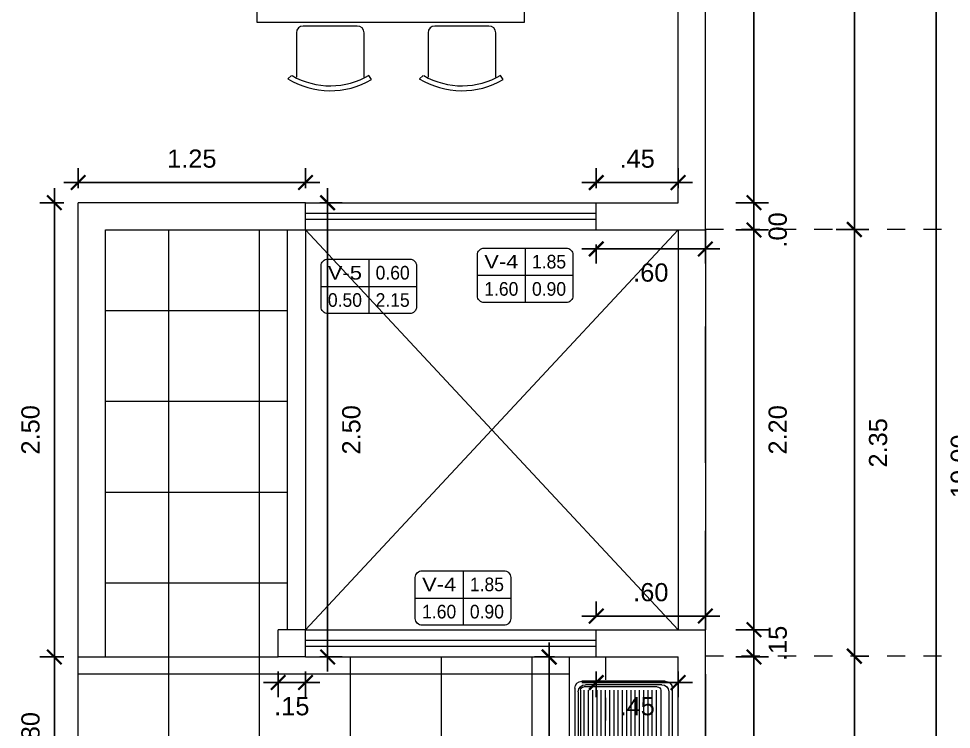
# Model space of a CAD drawing. Header units: millimetres. Extents: x -59 to 123, y 54 to 155.
# Drawn here: x -22.35 to -17.21, y 139.58 to 143.5 of the extents above; entities that cross this region are included whole.
import ezdxf
from ezdxf.enums import TextEntityAlignment as Align

# ---------------------------------------------------------------- set-up
doc = ezdxf.new("R2010")
doc.units = ezdxf.units.MM
for name, pattern in [('ACAD_ISO02W100', [15, 12, -3]), ('CONTINUA', [0]), ('DASHED', [0.75, 0.5, -0.25]), ('HIDDEN2', [0.1875, 0.125, -0.0625])]:
    doc.linetypes.add(name, pattern=pattern)
doc.layers.get('0').update_dxf_attribs({"lineweight": 9})
doc.layers.get('Defpoints').update_dxf_attribs({"lineweight": 0})
doc.layers.add('A-COT', color=8, linetype='Continuous')
doc.layers.add('A-PROY', color=8, linetype='HIDDEN2')
for name, color, linetype, lineweight in [('EJES', 6, 'ACAD_ISO02W100', 5), ('HP-Mobiliario', 251, 'Continuous', 0), ('mobiliario', 7, 'Continuous', 0), ('murobajo', 7, 'Continuous', 30), ('MUROS', 7, 'Continuous', 80), ('pisos', 251, 'Continuous', 0), ('TEXTOS', 3, 'Continuous', 0), ('VENTANA BAJA', 150, 'Continuous', 20), ('VIDRIO', 7, 'Continuous', 5)]:
    doc.layers.add(name, color=color, linetype=linetype, lineweight=lineweight)
doc.styles.add('ARIAL', font='arial.ttf')
doc.styles.add('S', font='romand.shx')
doc.styles.add('style1', font='arial.ttf', dxfattribs={"height": 0.1})
doc.dimstyles.new('luis1', dxfattribs={"dimtxt": 0.1, "dimasz": 0.08, "dimexe": 0.08, "dimexo": 0.08, "dimgap": 0.08, "dimtad": 2, "dimzin": 4, "dimdsep": 46, "dimtxsty": 'style1', "dimblk": 'ARCHTICK', "dimcen": 2, "dimdle": 0.08, "dimclrd": 256, "dimclre": 256, "dimclrt": 256, "dimadec": 0, "dimazin": 1, "dimtfac": 1, "dimtix": 1, "dimtmove": 0, "dimatfit": 3, "dimfxl": 1, "dimtolj": 1, "dimarcsym": 0})
pattern_1 = [(90, (-120.5205, 144.88946), (-0.5, 3e-17), []), (180, (-120.5205, 144.88946), (-6e-17, -0.5), [])]

# ---------------------------------------------------------------- blocks, each defined once
blk = doc.blocks.new('lavo')
for p, q in [((734.6911, 78.2564), (735.1498, 78.2564)), ((734.6911, 78.2564), (735.1498, 78.2564)), ((734.6522, 78.2175), (734.6522, 77.4953)), ((734.6522, 78.2175), (734.6522, 77.4953)), ((734.6717, 78.198), (734.6717, 77.5148)), ((734.6717, 78.198), (734.6717, 77.5148)), ((734.7106, 78.2369), (735.1303, 78.2369)), ((734.7106, 78.2369), (735.1303, 78.2369)), ((734.7159, 78.2058), (734.7159, 77.7101)), ((734.7159, 78.2058), (734.7159, 77.7101)), ((734.7354, 78.2253), (735.1381, 78.2253)), ((734.7354, 78.2253), (735.1381, 78.2253)), ((734.741, 78.2058), (734.741, 77.9052)), ((734.741, 78.2058), (734.741, 77.9052)), ((734.7643, 78.2058), (734.7643, 77.9052)), ((734.7643, 78.2058), (734.7643, 77.9052)), ((734.7877, 78.2058), (734.7877, 77.9052)), ((734.7877, 78.2058), (734.7877, 77.9052)), ((734.8111, 78.2058), (734.8111, 77.9052)), ((734.8111, 78.2058), (734.8111, 77.9052)), ((734.8344, 78.2058), (734.8344, 77.9052)), ((734.8344, 78.2058), (734.8344, 77.9052)), ((734.8578, 78.2058), (734.8578, 77.9052)), ((734.8578, 78.2058), (734.8578, 77.9052)), ((734.8811, 78.2058), (734.8811, 77.9052)), ((734.8811, 78.2058), (734.8811, 77.9052)), ((734.9045, 78.2058), (734.9045, 77.9052)), ((734.9045, 78.2058), (734.9045, 77.9052)), ((734.9279, 78.2058), (734.9279, 77.9052)), ((734.9279, 78.2058), (734.9279, 77.9052)), ((734.9512, 78.2058), (734.9512, 77.9052)), ((734.9512, 78.2058), (734.9512, 77.9052)), ((734.9746, 78.2058), (734.9746, 77.9052)), ((734.9746, 78.2058), (734.9746, 77.9052)), ((734.998, 78.2058), (734.998, 77.9052)), ((734.998, 78.2058), (734.998, 77.9052)), ((735.0213, 78.2058), (735.0213, 77.9052)), ((735.0213, 78.2058), (735.0213, 77.9052)), ((735.0447, 78.2058), (735.0447, 77.9052)), ((735.0447, 78.2058), (735.0447, 77.9052)), ((735.068, 78.2058), (735.068, 77.9052)), ((735.068, 78.2058), (735.068, 77.9052)), ((735.0914, 78.2058), (735.0914, 77.9052)), ((735.0914, 78.2058), (735.0914, 77.9052)), ((735.1148, 78.2058), (735.1148, 77.9052)), ((735.1148, 78.2058), (735.1148, 77.9052)), ((735.1381, 78.2058), (735.1381, 77.9052)), ((735.1381, 78.2058), (735.1381, 77.9052)), ((735.1576, 78.2058), (735.1576, 77.507)), ((735.1576, 78.2058), (735.1576, 77.507)), ((735.1693, 78.198), (735.1693, 77.5148)), ((735.1693, 78.198), (735.1693, 77.5148)), ((735.1887, 78.2175), (735.1887, 77.4953)), ((735.1887, 78.2175), (735.1887, 77.4953)), ((735.0603, 77.8857), (734.8132, 77.8857)), ((735.0603, 77.8857), (734.8132, 77.8857)), ((734.7354, 77.8079), (734.7354, 77.7101)), ((734.7354, 77.8079), (734.7354, 77.7101)), ((735.1381, 77.8079), (735.1381, 77.582)), ((735.1381, 77.8079), (735.1381, 77.582)), ((734.6973, 77.7023), (734.6973, 77.6875)), ((734.6973, 77.7023), (734.6973, 77.6875)), ((734.821, 77.7101), (734.7051, 77.7101)), ((734.821, 77.7101), (734.7051, 77.7101)), ((734.8288, 77.6875), (734.8288, 77.7023)), ((734.8288, 77.6875), (734.8288, 77.7023)), ((734.7051, 77.6797), (734.821, 77.6797)), ((734.7051, 77.6797), (734.821, 77.6797)), ((734.7159, 77.6797), (734.7159, 77.507)), ((734.7159, 77.6797), (734.7159, 77.507)), ((734.7354, 77.6797), (734.7354, 77.582)), ((734.7354, 77.6797), (734.7354, 77.582)), ((734.7354, 77.4876), (735.1381, 77.4876)), ((734.7354, 77.4876), (735.1381, 77.4876)), ((735.0603, 77.5041), (734.8132, 77.5041)), ((735.0603, 77.5041), (734.8132, 77.5041)), ((734.6911, 77.4564), (735.1498, 77.4564)), ((734.6911, 77.4564), (735.1498, 77.4564)), ((734.7106, 77.4759), (735.1303, 77.4759)), ((734.7106, 77.4759), (735.1303, 77.4759))]:
    blk.add_line(p, q)
for centre, radius in [((734.6935, 77.7488), 0.0202), ((734.6935, 77.7488), 0.0202), ((734.8783, 77.6949), 0.0361), ((734.8783, 77.6949), 0.0361), ((734.8783, 77.6949), 0.0205), ((734.8783, 77.6949), 0.0205), ((734.6935, 77.6397), 0.0202), ((734.6935, 77.6397), 0.0202)]:
    blk.add_circle(centre, radius)
for centre, radius, start, end in [((734.6911, 78.2175), 0.0389, 90, 180), ((734.6911, 78.2175), 0.0389, 90, 180), ((735.1498, 78.2175), 0.0389, 0, 90), ((735.1498, 78.2175), 0.0389, 0, 90), ((734.7106, 78.198), 0.0389, 90, 180), ((734.7106, 78.198), 0.0389, 90, 180), ((734.7354, 78.2058), 0.0195, 90, 180), ((734.7354, 78.2058), 0.0195, 90, 180), ((735.1303, 78.198), 0.0389, 0, 90), ((735.1303, 78.198), 0.0389, 0, 90), ((735.1381, 78.2058), 0.0195, 0, 90), ((735.1381, 78.2058), 0.0195, 0, 90), ((734.8132, 77.8079), 0.0779, 90, 180), ((734.8132, 77.8079), 0.0779, 90, 180), ((735.0603, 77.8079), 0.0779, 0, 90), ((735.0603, 77.8079), 0.0779, 0, 90), ((734.7051, 77.7023), 0.00779, 90, 180), ((734.7051, 77.7023), 0.00779, 90, 180), ((734.7051, 77.6875), 0.00779, 180, 270), ((734.7051, 77.6875), 0.00779, 180, 270), ((734.821, 77.7023), 0.00779, 0, 90), ((734.821, 77.7023), 0.00779, 0, 90), ((734.821, 77.6875), 0.00779, 270, 360), ((734.821, 77.6875), 0.00779, 270, 360), ((734.8132, 77.582), 0.0779, 180, 270), ((734.8132, 77.582), 0.0779, 180, 270), ((735.0603, 77.582), 0.0779, 270, 0), ((735.0603, 77.582), 0.0779, 270, 0), ((734.6911, 77.4953), 0.0389, 180, 270), ((734.6911, 77.4953), 0.0389, 180, 270), ((734.7106, 77.5148), 0.0389, 180, 270), ((734.7106, 77.5148), 0.0389, 180, 270), ((734.7354, 77.507), 0.0195, 180, 270), ((734.7354, 77.507), 0.0195, 180, 270), ((735.1303, 77.5148), 0.0389, 270, 0), ((735.1303, 77.5148), 0.0389, 270, 0), ((735.1381, 77.507), 0.0195, 270, 0), ((735.1381, 77.507), 0.0195, 270, 0), ((735.1498, 77.4953), 0.0389, 270, 0), ((735.1498, 77.4953), 0.0389, 270, 0)]:
    blk.add_arc(centre, radius, start, end)
blk = doc.blocks.new('A$C5137030B')
at = {"layer": 'mobiliario'}
for p, q in [((0.5104, 2.1622), (0.5248, 2.1406)), ((0.9496, 2.1406), (0.9713, 2.1578)), ((0.5513, 2.1492), (0.5513, 1.9048)), ((0.923, 1.9048), (0.923, 2.1492)), ((0.5885, 1.8676), (0.8859, 1.8676)), ((0.3826, 0.3752), (0.3826, 1.8455)), ((0.3826, 1.8455), (1.1011, 1.8455)), ((1.1011, 1.8455), (1.1011, 0.3752)), ((1.4148, 1.7289), (1.3932, 1.7145)), ((0.0832, 1.6661), (0.066, 1.6878)), ((1.1202, 1.6508), (1.1202, 1.3534)), ((1.4018, 1.688), (1.1573, 1.688)), ((0.3191, 1.6395), (0.0746, 1.6395)), ((0.3562, 1.3049), (0.3562, 1.6023)), ((1.1573, 1.3163), (1.4018, 1.3163)), ((1.3932, 1.2897), (1.4104, 1.268)), ((0.0616, 1.2268), (0.0832, 1.2412)), ((0.0746, 1.2678), (0.3191, 1.2678)), ((1.4148, 1.0047), (1.3932, 0.9903)), ((0.0832, 0.9419), (0.066, 0.9636)), ((1.1202, 0.9266), (1.1202, 0.6292)), ((1.4018, 0.9638), (1.1573, 0.9638)), ((0.3191, 0.9153), (0.0746, 0.9153)), ((0.3562, 0.5807), (0.3562, 0.8781)), ((1.1573, 0.5921), (1.4018, 0.5921)), ((1.3932, 0.5655), (1.4104, 0.5438)), ((0.0616, 0.5026), (0.0832, 0.5171)), ((0.0746, 0.5436), (0.3191, 0.5436)), ((1.1011, 0.3752), (0.3826, 0.3752)), ((0.5611, 0.3191), (0.5611, 0.0746)), ((0.8956, 0.3562), (0.5983, 0.3562)), ((0.9328, 0.0746), (0.9328, 0.3191)), ((0.5345, 0.0832), (0.5128, 0.066)), ((0.9738, 0.0616), (0.9593, 0.0832))]:
    blk.add_line(p, q, dxfattribs=at)
for centre, radius, start, end in [((0.7372, 1.7756), 0.4482, 58.5054, 120.4019), ((0.7372, 1.7756), 0.421, 60.0817, 120.6821), ((0.5885, 1.9048), 0.0372, 180, 270), ((0.8859, 1.9048), 0.0372, 270, 0), ((1.0282, 1.5021), 0.421, 330.0817, 30.6821), ((1.0282, 1.5021), 0.4482, 328.5054, 30.4019), ((0.4482, 1.4536), 0.4482, 148.5054, 210.4019), ((0.4482, 1.4536), 0.421, 150.0817, 210.6821), ((1.1573, 1.6508), 0.0372, 90, 180), ((0.3191, 1.6023), 0.0372, 0, 90), ((1.1573, 1.3534), 0.0372, 180, 270), ((0.3191, 1.3049), 0.0372, 270, 0), ((1.0282, 0.7779), 0.421, 330.0817, 30.6821), ((1.0282, 0.7779), 0.4482, 328.5054, 30.4019), ((0.4482, 0.7294), 0.4482, 148.5054, 210.4019), ((0.4482, 0.7294), 0.421, 150.0817, 210.6821), ((1.1573, 0.9266), 0.0372, 90, 180), ((0.3191, 0.8781), 0.0372, 0, 90), ((1.1573, 0.6292), 0.0372, 180, 270), ((0.3191, 0.5807), 0.0372, 270, 0), ((0.5983, 0.3191), 0.0372, 90, 180), ((0.8956, 0.3191), 0.0372, 0, 90), ((0.747, 0.4482), 0.4482, 238.5054, 300.4019), ((0.747, 0.4482), 0.421, 240.0817, 300.6821)]:
    blk.add_arc(centre, radius, start, end, dxfattribs=at)
blk = doc.blocks.new('CUADROVANOS3')
blk.add_lwpolyline([(-0.2625, -0.1125), (-0.2625, 0.1125, -0.414214), (-0.225, 0.15), (0.225, 0.15, -0.414214), (0.2625, 0.1125), (0.2625, -0.1125, -0.414214), (0.225, -0.15), (-0.225, -0.15, -0.414214)], format="xyb", close=True)
for points in [[(0, 0.15), (0, -0.15)], [(-0.2625, 0), (0.2625, 0)]]:
    blk.add_lwpolyline(points)
at = {"layer": 'TEXTOS', "style": 'S', "flags": 8}
for tag, width, p, p2 in [('CODIGO', 1.029412, (-0.225, 0.0375), (-0.0375, 0.0375)), ('ALFEIZAR', 0.739437, (0.0375, 0.0375), (0.225, 0.0375)), ('ANCHO', 0.772059, (-0.225, -0.1125), (-0.0375, -0.1125)), ('ALTO', 0.772059, (0.0375, -0.1125), (0.225, -0.1125))]:
    blk.add_attdef(tag, text='', height=0.075, dxfattribs=dict(at, width=width)).set_placement(p, p2, align=Align.FIT)
blk = doc.blocks.new('_ArchTick')
at = {"color": 0, "linetype": 'ByBlock', "const_width": 0.15}
blk.add_lwpolyline([(-0.5, -0.5), (0.5, 0.5)], dxfattribs=at)
blk = doc.blocks.new('*D413')
at = {"layer": 'A-COT', "linetype": 'Continuous', "lineweight": -2, "transparency": 16777216}
for p, q in [((-18.3006, 145.2873), (-18.3006, 142.4023)), ((-18.4006, 145.2073), (-18.2206, 145.2073)), ((-18.4006, 142.4823), (-18.2206, 142.4823))]:
    blk.add_line(p, q, dxfattribs=at)
at = {"layer": 'Defpoints', "color": 0, "linetype": 'CONTINUA', "transparency": 16777216}
for p in [(-18.7183, 145.2073), (-18.7183, 142.4823), (-18.3006, 142.4823)]:
    blk.add_point(p, dxfattribs=at)
at = {"layer": 'A-COT', "linetype": 'CONTINUA', "lineweight": -2, "transparency": 16777216, "xscale": 0.08, "yscale": 0.08, "zscale": 0.08}
for p, rotation in [((-18.3006, 145.2073), 90), ((-18.3006, 142.4823), 270)]:
    blk.add_blockref('_ArchTick', p, dxfattribs=dict(at, rotation=rotation))
at = {"layer": 'A-COT', "linetype": 'CONTINUA', "lineweight": 5, "transparency": 16777216, "insert": (-18.1704, 143.8448), "char_height": 0.1, "attachment_point": 5, "rotation": 90, "style": 'style1'}
blk.add_mtext('\\A1;2.72', dxfattribs=at)
blk = doc.blocks.new('*D414')
at = {"layer": 'A-COT', "linetype": 'Continuous', "lineweight": -2, "transparency": 16777216}
for p, q in [((-18.3006, 142.3323), (-18.3006, 142.4123)), ((-18.4006, 142.3323), (-18.2206, 142.3323)), ((-18.4006, 142.3323), (-18.2206, 142.3323)), ((-18.3006, 142.3323), (-18.3006, 142.2523))]:
    blk.add_line(p, q, dxfattribs=at)
at = {"layer": 'Defpoints', "color": 0, "linetype": 'CONTINUA', "transparency": 16777216}
for p in [(-18.5683, 142.3323), (-18.5683, 142.3323), (-18.3006, 142.3323)]:
    blk.add_point(p, dxfattribs=at)
at = {"layer": 'A-COT', "linetype": 'CONTINUA', "lineweight": -2, "transparency": 16777216, "xscale": 0.08, "yscale": 0.08, "zscale": 0.08}
for rotation in [270, 90]:
    blk.add_blockref('_ArchTick', (-18.3006, 142.3323), dxfattribs=dict(at, rotation=rotation))
at = {"layer": 'A-COT', "linetype": 'CONTINUA', "lineweight": 5, "transparency": 16777216, "insert": (-18.1696, 142.3323), "char_height": 0.1, "attachment_point": 5, "rotation": 90, "style": 'style1'}
blk.add_mtext('\\A1;.00', dxfattribs=at)
blk = doc.blocks.new('*D415')
at = {"layer": 'A-COT', "linetype": 'Continuous', "lineweight": -2, "transparency": 16777216}
for p, q in [((-18.3006, 142.4123), (-18.3006, 140.0523)), ((-18.4006, 142.3323), (-18.2206, 142.3323)), ((-18.4006, 140.1323), (-18.2206, 140.1323))]:
    blk.add_line(p, q, dxfattribs=at)
at = {"layer": 'Defpoints', "color": 0, "linetype": 'CONTINUA', "transparency": 16777216}
for p in [(-18.5683, 142.3323), (-18.5683, 140.1323), (-18.3006, 140.1323)]:
    blk.add_point(p, dxfattribs=at)
at = {"layer": 'A-COT', "linetype": 'CONTINUA', "lineweight": -2, "transparency": 16777216, "xscale": 0.08, "yscale": 0.08, "zscale": 0.08}
for p, rotation in [((-18.3006, 142.3323), 90), ((-18.3006, 140.1323), 270)]:
    blk.add_blockref('_ArchTick', p, dxfattribs=dict(at, rotation=rotation))
at = {"layer": 'A-COT', "linetype": 'CONTINUA', "lineweight": 5, "transparency": 16777216, "insert": (-18.1696, 141.2323), "char_height": 0.1, "attachment_point": 5, "rotation": 90, "style": 'style1'}
blk.add_mtext('\\A1;2.20', dxfattribs=at)
blk = doc.blocks.new('*D416')
at = {"layer": 'A-COT', "linetype": 'Continuous', "lineweight": -2, "transparency": 16777216}
for p, q in [((-18.3006, 140.1323), (-18.3006, 140.2123)), ((-18.4006, 140.1323), (-18.2206, 140.1323)), ((-18.3006, 140.1323), (-18.3006, 139.9823)), ((-18.4006, 139.9823), (-18.2206, 139.9823)), ((-18.3006, 139.9823), (-18.3006, 139.9023))]:
    blk.add_line(p, q, dxfattribs=at)
at = {"layer": 'Defpoints', "color": 0, "linetype": 'CONTINUA', "transparency": 16777216}
for p in [(-18.5683, 140.1323), (-18.7183, 139.9823), (-18.3006, 139.9823)]:
    blk.add_point(p, dxfattribs=at)
at = {"layer": 'A-COT', "linetype": 'CONTINUA', "lineweight": -2, "transparency": 16777216, "xscale": 0.08, "yscale": 0.08, "zscale": 0.08}
for p, rotation in [((-18.3006, 140.1323), 270), ((-18.3006, 139.9823), 90)]:
    blk.add_blockref('_ArchTick', p, dxfattribs=dict(at, rotation=rotation))
at = {"layer": 'A-COT', "linetype": 'CONTINUA', "lineweight": 5, "transparency": 16777216, "insert": (-18.1696, 140.0573), "char_height": 0.1, "attachment_point": 5, "rotation": 90, "style": 'style1'}
blk.add_mtext('\\A1;.15', dxfattribs=at)
blk = doc.blocks.new('*D417')
at = {"layer": 'A-COT', "linetype": 'Continuous', "lineweight": -2, "transparency": 16777216}
for p, q in [((-18.3006, 140.0623), (-18.3006, 137.0023)), ((-18.4006, 139.9823), (-18.2206, 139.9823)), ((-18.4006, 137.0823), (-18.2206, 137.0823))]:
    blk.add_line(p, q, dxfattribs=at)
at = {"layer": 'Defpoints', "color": 0, "linetype": 'CONTINUA', "transparency": 16777216}
for p in [(-18.7183, 139.9823), (-18.7183, 137.0823), (-18.3006, 137.0823)]:
    blk.add_point(p, dxfattribs=at)
at = {"layer": 'A-COT', "linetype": 'CONTINUA', "lineweight": -2, "transparency": 16777216, "xscale": 0.08, "yscale": 0.08, "zscale": 0.08}
for p, rotation in [((-18.3006, 139.9823), 90), ((-18.3006, 137.0823), 270)]:
    blk.add_blockref('_ArchTick', p, dxfattribs=dict(at, rotation=rotation))
at = {"layer": 'A-COT', "linetype": 'CONTINUA', "lineweight": 5, "transparency": 16777216, "insert": (-18.1696, 138.5323), "char_height": 0.1, "attachment_point": 5, "rotation": 90, "style": 'style1'}
blk.add_mtext('\\A1;2.90', dxfattribs=at)
blk = doc.blocks.new('*D454')
at = {"layer": 'A-COT', "linetype": 'Continuous', "lineweight": -2, "transparency": 16777216}
for p, q in [((-22.1493, 139.1023), (-22.1493, 140.0623)), ((-22.0983, 139.9823), (-22.2293, 139.9823)), ((-22.0983, 139.1823), (-22.2293, 139.1823))]:
    blk.add_line(p, q, dxfattribs=at)
at = {"layer": 'Defpoints', "color": 0, "linetype": 'CONTINUA', "transparency": 16777216}
for p in [(-22.1493, 139.9823), (-22.0183, 139.9823), (-22.0183, 139.1823)]:
    blk.add_point(p, dxfattribs=at)
at = {"layer": 'A-COT', "linetype": 'CONTINUA', "lineweight": -2, "transparency": 16777216, "xscale": 0.08, "yscale": 0.08, "zscale": 0.08}
for p, rotation in [((-22.1493, 139.9823), 90), ((-22.1493, 139.1823), 270)]:
    blk.add_blockref('_ArchTick', p, dxfattribs=dict(at, rotation=rotation))
at = {"layer": 'A-COT', "linetype": 'CONTINUA', "lineweight": 5, "transparency": 16777216, "insert": (-22.2804, 139.5823), "char_height": 0.1, "attachment_point": 5, "rotation": 90, "style": 'style1'}
blk.add_mtext('\\A1;.80', dxfattribs=at)
blk = doc.blocks.new('*D455')
at = {"layer": 'A-COT', "linetype": 'Continuous', "lineweight": -2, "transparency": 16777216}
for p, q in [((-22.1493, 139.9023), (-22.1493, 142.5623)), ((-22.0983, 142.4823), (-22.2293, 142.4823)), ((-22.0983, 139.9823), (-22.2293, 139.9823))]:
    blk.add_line(p, q, dxfattribs=at)
at = {"layer": 'Defpoints', "color": 0, "linetype": 'CONTINUA', "transparency": 16777216}
for p in [(-22.1493, 142.4823), (-22.0183, 142.4823), (-22.0183, 139.9823)]:
    blk.add_point(p, dxfattribs=at)
at = {"layer": 'A-COT', "linetype": 'CONTINUA', "lineweight": -2, "transparency": 16777216, "xscale": 0.08, "yscale": 0.08, "zscale": 0.08}
for p, rotation in [((-22.1493, 142.4823), 90), ((-22.1493, 139.9823), 270)]:
    blk.add_blockref('_ArchTick', p, dxfattribs=dict(at, rotation=rotation))
at = {"layer": 'A-COT', "linetype": 'CONTINUA', "lineweight": 5, "transparency": 16777216, "insert": (-22.2804, 141.2323), "char_height": 0.1, "attachment_point": 5, "rotation": 90, "style": 'style1'}
blk.add_mtext('\\A1;2.50', dxfattribs=at)
blk = doc.blocks.new('*D456')
at = {"layer": 'A-COT', "linetype": 'Continuous', "lineweight": -2, "transparency": 16777216}
for p, q in [((-22.0183, 142.5623), (-22.0183, 142.6732)), ((-20.7683, 142.5623), (-20.7683, 142.6732)), ((-22.0983, 142.5932), (-20.6883, 142.5932))]:
    blk.add_line(p, q, dxfattribs=at)
at = {"layer": 'Defpoints', "color": 0, "linetype": 'CONTINUA', "transparency": 16777216}
for p in [(-20.7683, 142.5932), (-22.0183, 142.4823), (-20.7683, 142.4823)]:
    blk.add_point(p, dxfattribs=at)
at = {"layer": 'A-COT', "linetype": 'CONTINUA', "lineweight": -2, "transparency": 16777216, "xscale": 0.08, "yscale": 0.08, "zscale": 0.08, "rotation": 180}
blk.add_blockref('_ArchTick', (-22.0183, 142.5932), dxfattribs=at)
at = {"layer": 'A-COT', "linetype": 'CONTINUA', "lineweight": -2, "transparency": 16777216, "xscale": 0.08, "yscale": 0.08, "zscale": 0.08}
blk.add_blockref('_ArchTick', (-20.7683, 142.5932), dxfattribs=at)
at = {"layer": 'A-COT', "linetype": 'CONTINUA', "lineweight": 5, "transparency": 16777216, "insert": (-21.3933, 142.7243), "char_height": 0.1, "attachment_point": 5, "style": 'style1'}
blk.add_mtext('\\A1;1.25', dxfattribs=at)
blk = doc.blocks.new('*D457')
at = {"layer": 'A-COT', "linetype": 'Continuous', "lineweight": -2, "transparency": 16777216}
for p, q in [((-19.1683, 142.5623), (-19.1683, 142.6732)), ((-18.7183, 142.5623), (-18.7183, 142.6732)), ((-19.2483, 142.5932), (-18.6383, 142.5932))]:
    blk.add_line(p, q, dxfattribs=at)
at = {"layer": 'Defpoints', "color": 0, "linetype": 'CONTINUA', "transparency": 16777216}
for p in [(-18.7183, 142.5932), (-19.1683, 142.4823), (-18.7183, 142.4823)]:
    blk.add_point(p, dxfattribs=at)
at = {"layer": 'A-COT', "linetype": 'CONTINUA', "lineweight": -2, "transparency": 16777216, "xscale": 0.08, "yscale": 0.08, "zscale": 0.08, "rotation": 180}
blk.add_blockref('_ArchTick', (-19.1683, 142.5932), dxfattribs=at)
at = {"layer": 'A-COT', "linetype": 'CONTINUA', "lineweight": -2, "transparency": 16777216, "xscale": 0.08, "yscale": 0.08, "zscale": 0.08}
blk.add_blockref('_ArchTick', (-18.7183, 142.5932), dxfattribs=at)
at = {"layer": 'A-COT', "linetype": 'CONTINUA', "lineweight": 5, "transparency": 16777216, "insert": (-18.9433, 142.7241), "char_height": 0.1, "attachment_point": 5, "style": 'style1'}
blk.add_mtext('\\A1;.45', dxfattribs=at)
blk = doc.blocks.new('*D458')
at = {"layer": 'A-COT', "linetype": 'Continuous', "lineweight": -2, "transparency": 16777216}
for p, q in [((-19.1683, 142.2523), (-19.1683, 142.1482)), ((-18.5683, 142.2523), (-18.5683, 142.1482)), ((-19.2483, 142.2282), (-18.4883, 142.2282))]:
    blk.add_line(p, q, dxfattribs=at)
at = {"layer": 'Defpoints', "color": 0, "linetype": 'CONTINUA', "transparency": 16777216}
for p in [(-19.1683, 142.3323), (-18.5683, 142.3323), (-18.5683, 142.2282)]:
    blk.add_point(p, dxfattribs=at)
at = {"layer": 'A-COT', "linetype": 'CONTINUA', "lineweight": -2, "transparency": 16777216, "xscale": 0.08, "yscale": 0.08, "zscale": 0.08, "rotation": 180}
blk.add_blockref('_ArchTick', (-19.1683, 142.2282), dxfattribs=at)
at = {"layer": 'A-COT', "linetype": 'CONTINUA', "lineweight": -2, "transparency": 16777216, "xscale": 0.08, "yscale": 0.08, "zscale": 0.08}
blk.add_blockref('_ArchTick', (-18.5683, 142.2282), dxfattribs=at)
at = {"layer": 'A-COT', "linetype": 'CONTINUA', "lineweight": 5, "transparency": 16777216, "insert": (-18.8683, 142.0972), "char_height": 0.1, "attachment_point": 5, "style": 'style1'}
blk.add_mtext('\\A1;.60', dxfattribs=at)
blk = doc.blocks.new('*D459')
at = {"layer": 'A-COT', "linetype": 'Continuous', "lineweight": -2, "transparency": 16777216}
for p, q in [((-20.6465, 142.5623), (-20.6465, 139.9023)), ((-20.6883, 142.4823), (-20.5665, 142.4823)), ((-20.6883, 139.9823), (-20.5665, 139.9823))]:
    blk.add_line(p, q, dxfattribs=at)
at = {"layer": 'Defpoints', "color": 0, "linetype": 'CONTINUA', "transparency": 16777216}
for p in [(-20.7683, 142.4823), (-20.7683, 139.9823), (-20.6465, 139.9823)]:
    blk.add_point(p, dxfattribs=at)
at = {"layer": 'A-COT', "linetype": 'CONTINUA', "lineweight": -2, "transparency": 16777216, "xscale": 0.08, "yscale": 0.08, "zscale": 0.08}
for p, rotation in [((-20.6465, 142.4823), 90), ((-20.6465, 139.9823), 270)]:
    blk.add_blockref('_ArchTick', p, dxfattribs=dict(at, rotation=rotation))
at = {"layer": 'A-COT', "linetype": 'CONTINUA', "lineweight": 5, "transparency": 16777216, "insert": (-20.5154, 141.2323), "char_height": 0.1, "attachment_point": 5, "rotation": 90, "style": 'style1'}
blk.add_mtext('\\A1;2.50', dxfattribs=at)
blk = doc.blocks.new('*D460')
at = {"layer": 'A-COT', "linetype": 'Continuous', "lineweight": -2, "transparency": 16777216}
for p, q in [((-20.9183, 139.9023), (-20.9183, 139.7617)), ((-20.7683, 139.9023), (-20.7683, 139.7617)), ((-20.9183, 139.8417), (-20.9983, 139.8417)), ((-20.7683, 139.8417), (-20.9183, 139.8417)), ((-20.7683, 139.8417), (-20.6883, 139.8417))]:
    blk.add_line(p, q, dxfattribs=at)
at = {"layer": 'Defpoints', "color": 0, "linetype": 'CONTINUA', "transparency": 16777216}
for p in [(-20.9183, 139.9823), (-20.7683, 139.9823), (-20.9183, 139.8417)]:
    blk.add_point(p, dxfattribs=at)
at = {"layer": 'A-COT', "linetype": 'CONTINUA', "lineweight": -2, "transparency": 16777216, "xscale": 0.08, "yscale": 0.08, "zscale": 0.08}
blk.add_blockref('_ArchTick', (-20.9183, 139.8417), dxfattribs=at)
at = {"layer": 'A-COT', "linetype": 'CONTINUA', "lineweight": -2, "transparency": 16777216, "xscale": 0.08, "yscale": 0.08, "zscale": 0.08, "rotation": 180}
blk.add_blockref('_ArchTick', (-20.7683, 139.8417), dxfattribs=at)
at = {"layer": 'A-COT', "linetype": 'CONTINUA', "lineweight": 5, "transparency": 16777216, "insert": (-20.8433, 139.7107), "char_height": 0.1, "attachment_point": 5, "style": 'style1'}
blk.add_mtext('\\A1;.15', dxfattribs=at)
blk = doc.blocks.new('*D461')
at = {"layer": 'A-COT', "linetype": 'Continuous', "lineweight": -2, "transparency": 16777216}
for p, q in [((-19.1683, 139.9023), (-19.1683, 139.7617)), ((-18.7183, 139.9023), (-18.7183, 139.7617)), ((-18.6383, 139.8417), (-19.2483, 139.8417))]:
    blk.add_line(p, q, dxfattribs=at)
at = {"layer": 'Defpoints', "color": 0, "linetype": 'CONTINUA', "transparency": 16777216}
for p in [(-19.1683, 139.9823), (-18.7183, 139.9823), (-19.1683, 139.8417)]:
    blk.add_point(p, dxfattribs=at)
at = {"layer": 'A-COT', "linetype": 'CONTINUA', "lineweight": -2, "transparency": 16777216, "xscale": 0.08, "yscale": 0.08, "zscale": 0.08, "rotation": 180}
blk.add_blockref('_ArchTick', (-19.1683, 139.8417), dxfattribs=at)
at = {"layer": 'A-COT', "linetype": 'CONTINUA', "lineweight": -2, "transparency": 16777216, "xscale": 0.08, "yscale": 0.08, "zscale": 0.08}
blk.add_blockref('_ArchTick', (-18.7183, 139.8417), dxfattribs=at)
at = {"layer": 'A-COT', "linetype": 'CONTINUA', "lineweight": 5, "transparency": 16777216, "insert": (-18.9433, 139.7109), "char_height": 0.1, "attachment_point": 5, "style": 'style1'}
blk.add_mtext('\\A1;.45', dxfattribs=at)
blk = doc.blocks.new('*D462')
at = {"layer": 'A-COT', "linetype": 'Continuous', "lineweight": -2, "transparency": 16777216}
for p, q in [((-19.1683, 140.2074), (-19.1683, 140.2874)), ((-18.5683, 140.2074), (-18.5683, 140.2874)), ((-19.2483, 140.2074), (-18.4883, 140.2074))]:
    blk.add_line(p, q, dxfattribs=at)
at = {"layer": 'Defpoints', "color": 0, "linetype": 'CONTINUA', "transparency": 16777216}
for p in [(-18.5683, 140.2074), (-19.1683, 140.1323), (-18.5683, 140.1323)]:
    blk.add_point(p, dxfattribs=at)
at = {"layer": 'A-COT', "linetype": 'CONTINUA', "lineweight": -2, "transparency": 16777216, "xscale": 0.08, "yscale": 0.08, "zscale": 0.08, "rotation": 180}
blk.add_blockref('_ArchTick', (-19.1683, 140.2074), dxfattribs=at)
at = {"layer": 'A-COT', "linetype": 'CONTINUA', "lineweight": -2, "transparency": 16777216, "xscale": 0.08, "yscale": 0.08, "zscale": 0.08}
blk.add_blockref('_ArchTick', (-18.5683, 140.2074), dxfattribs=at)
at = {"layer": 'A-COT', "linetype": 'CONTINUA', "lineweight": 5, "transparency": 16777216, "insert": (-18.8683, 140.3385), "char_height": 0.1, "attachment_point": 5, "style": 'style1'}
blk.add_mtext('\\A1;.60', dxfattribs=at)
blk = doc.blocks.new('*D498')
at = {"layer": 'A-COT', "linetype": 'Continuous', "lineweight": -2, "transparency": 16777216}
for p, q in [((-19.4273, 137.6023), (-19.4273, 140.0623)), ((-19.3983, 139.9823), (-19.5073, 139.9823)), ((-19.3983, 137.6823), (-19.5073, 137.6823))]:
    blk.add_line(p, q, dxfattribs=at)
at = {"layer": 'Defpoints', "color": 0, "linetype": 'CONTINUA', "transparency": 16777216}
for p in [(-19.4273, 139.9823), (-19.3183, 139.9823), (-19.3183, 137.6823)]:
    blk.add_point(p, dxfattribs=at)
at = {"layer": 'A-COT', "linetype": 'CONTINUA', "lineweight": -2, "transparency": 16777216, "xscale": 0.08, "yscale": 0.08, "zscale": 0.08}
for p, rotation in [((-19.4273, 139.9823), 90), ((-19.4273, 137.6823), 270)]:
    blk.add_blockref('_ArchTick', p, dxfattribs=dict(at, rotation=rotation))
at = {"layer": 'A-COT', "linetype": 'CONTINUA', "lineweight": 5, "transparency": 16777216, "insert": (-19.5584, 138.8323), "char_height": 0.1, "attachment_point": 5, "rotation": 90, "style": 'style1'}
blk.add_mtext('\\A1;2.30', dxfattribs=at)
blk = doc.blocks.new('*D1236')
at = {"layer": 'A-COT', "linetype": 'Continuous', "lineweight": -2, "transparency": 16777216}
for p, q in [((-17.299, 150.6123), (-17.299, 131.4523)), ((-17.399, 150.5323), (-17.219, 150.5323)), ((-17.399, 131.5323), (-17.219, 131.5323))]:
    blk.add_line(p, q, dxfattribs=at)
at = {"layer": 'Defpoints', "color": 0, "linetype": 'CONTINUA', "transparency": 16777216}
for p in [(-18.5683, 150.5323), (-18.5683, 131.5323), (-17.299, 131.5323)]:
    blk.add_point(p, dxfattribs=at)
at = {"layer": 'A-COT', "linetype": 'CONTINUA', "lineweight": -2, "transparency": 16777216, "xscale": 0.08, "yscale": 0.08, "zscale": 0.08}
for p, rotation in [((-17.299, 150.5323), 90), ((-17.299, 131.5323), 270)]:
    blk.add_blockref('_ArchTick', p, dxfattribs=dict(at, rotation=rotation))
at = {"layer": 'A-COT', "linetype": 'CONTINUA', "lineweight": 5, "transparency": 16777216, "insert": (-17.1679, 141.0323), "char_height": 0.1, "attachment_point": 5, "rotation": 90, "style": 'style1'}
blk.add_mtext('\\A1;19.00', dxfattribs=at)
blk = doc.blocks.new('*D1249')
at = {"layer": 'A-COT', "linetype": 'Continuous', "lineweight": -2, "transparency": 16777216}
for p, q in [((-17.7486, 145.3055), (-17.7486, 142.2547)), ((-17.7486, 145.2255), (-17.8286, 145.2255)), ((-17.8486, 142.3347), (-17.6686, 142.3347))]:
    blk.add_line(p, q, dxfattribs=at)
at = {"layer": 'Defpoints', "color": 0, "linetype": 'CONTINUA', "transparency": 16777216}
for p in [(-17.7486, 145.2255), (-18.1479, 142.3347), (-17.7486, 142.3347)]:
    blk.add_point(p, dxfattribs=at)
at = {"layer": 'A-COT', "linetype": 'CONTINUA', "lineweight": -2, "transparency": 16777216, "xscale": 0.08, "yscale": 0.08, "zscale": 0.08}
for p, rotation in [((-17.7486, 145.2255), 90), ((-17.7486, 142.3347), 270)]:
    blk.add_blockref('_ArchTick', p, dxfattribs=dict(at, rotation=rotation))
at = {"layer": 'A-COT', "linetype": 'CONTINUA', "lineweight": 5, "transparency": 16777216, "insert": (-17.8796, 143.7801), "char_height": 0.1, "attachment_point": 5, "rotation": 90, "style": 'style1'}
blk.add_mtext('\\A1;2.89', dxfattribs=at)
blk = doc.blocks.new('*D1250')
at = {"layer": 'A-COT', "linetype": 'Continuous', "lineweight": -2, "transparency": 16777216}
for p, q in [((-17.7486, 142.4147), (-17.7486, 139.9067)), ((-17.8486, 142.3347), (-17.6686, 142.3347)), ((-17.7486, 139.9867), (-17.6686, 139.9867))]:
    blk.add_line(p, q, dxfattribs=at)
at = {"layer": 'Defpoints', "color": 0, "linetype": 'CONTINUA', "transparency": 16777216}
for p in [(-18.1479, 142.3347), (-17.8192, 139.9867), (-17.7486, 139.9867)]:
    blk.add_point(p, dxfattribs=at)
at = {"layer": 'A-COT', "linetype": 'CONTINUA', "lineweight": -2, "transparency": 16777216, "xscale": 0.08, "yscale": 0.08, "zscale": 0.08}
for p, rotation in [((-17.7486, 142.3347), 90), ((-17.7486, 139.9867), 270)]:
    blk.add_blockref('_ArchTick', p, dxfattribs=dict(at, rotation=rotation))
at = {"layer": 'A-COT', "linetype": 'CONTINUA', "lineweight": 5, "transparency": 16777216, "insert": (-17.6175, 141.1607), "char_height": 0.1, "attachment_point": 5, "rotation": 90, "style": 'style1'}
blk.add_mtext('\\A1;2.35', dxfattribs=at)
blk = doc.blocks.new('*D1251')
at = {"layer": 'A-COT', "linetype": 'Continuous', "lineweight": -2, "transparency": 16777216}
for p, q in [((-17.7486, 140.0667), (-17.7486, 136.5334)), ((-17.7486, 139.9867), (-17.6686, 139.9867)), ((-17.7486, 136.6134), (-17.6686, 136.6134))]:
    blk.add_line(p, q, dxfattribs=at)
at = {"layer": 'Defpoints', "color": 0, "linetype": 'CONTINUA', "transparency": 16777216}
for p in [(-17.8192, 139.9867), (-17.8192, 136.6134), (-17.7486, 136.6134)]:
    blk.add_point(p, dxfattribs=at)
at = {"layer": 'A-COT', "linetype": 'CONTINUA', "lineweight": -2, "transparency": 16777216, "xscale": 0.08, "yscale": 0.08, "zscale": 0.08}
for p, rotation in [((-17.7486, 139.9867), 90), ((-17.7486, 136.6134), 270)]:
    blk.add_blockref('_ArchTick', p, dxfattribs=dict(at, rotation=rotation))
at = {"layer": 'A-COT', "linetype": 'CONTINUA', "lineweight": 5, "transparency": 16777216, "insert": (-17.6175, 138.3001), "char_height": 0.1, "attachment_point": 5, "rotation": 90, "style": 'style1'}
blk.add_mtext('\\A1;3.37', dxfattribs=at)

msp = doc.modelspace()

# ---------------------------------------------------------------- hatches: boundary and pattern name
at = {"layer": 'pisos', "lineweight": 5}
h = msp.add_hatch(dxfattribs=at)
h.set_pattern_fill('_USER', color=256, scale=0.5, angle=90, double=1, pattern_type=0)
h.set_pattern_definition(pattern_1)
h.paths.add_polyline_path([(-20.8683, 142.3346), (-21.8683, 142.3323), (-21.8683, 139.9823), (-20.9183, 139.9823), (-20.8683, 140.1346)])
h = msp.add_hatch(dxfattribs=at)
h.set_pattern_fill('_USER', color=256, scale=0.5, angle=90, double=1, pattern_type=0)
h.set_pattern_definition(pattern_1)
h.paths.add_polyline_path([(-19.3183, 139.9823), (-20.7683, 139.9823), (-22.0183, 139.9823), (-22.0183, 139.1823), (-21.8683, 139.1823), (-21.8683, 138.4823), (-21.2683, 138.4823), (-21.2683, 137.6823), (-20.6383, 137.6823), (-20.6383, 137.7223), (-20.1983, 137.7223), (-20.1983, 137.6823), (-20.1183, 137.6823), (-19.3183, 137.6823)])
h.paths.add_polyline_path([(-21.1699, 138.6029), (-21.1951, 138.6029), (-21.1951, 138.5588), (-21.1951, 138.5588), (-21.2323, 138.5588), (-21.2323, 138.5797), (-21.2535, 138.5797), (-21.2535, 138.5588), (-21.8183, 138.5588), (-21.8183, 138.6052), (-21.8574, 138.6052), (-21.8574, 139.096), (-21.8183, 139.096), (-21.8183, 139.1388), (-21.2535, 139.1388), (-21.2535, 139.1179), (-21.2323, 139.1179), (-21.2323, 139.1388), (-21.1951, 139.1388), (-21.1951, 138.818), (-21.1699, 138.818)], flags=16)

# ---------------------------------------------------------------- linework, layer by layer
at = {"layer": 'A-PROY', "lineweight": 5}
msp.add_line((-19.1183, 139.9823), (-19.1183, 137.4823), dxfattribs=at)
at = {"layer": 'EJES', "linetype": 'DASHED', "lineweight": 5, "ltscale": 1.5}
for p, q in [((-18.5683, 139.9263), (-18.5683, 151.8941)), ((-18.5683, 142.1383), (-18.5683, 130.1705))]:
    msp.add_line(p, q, dxfattribs=at)
at = {"layer": 'EJES', "lineweight": 5, "ltscale": 0.003}
for p, q in [((-17.0688, 142.3347), (-18.5697, 142.3347)), ((-17.0688, 139.9867), (-18.5697, 139.9867))]:
    msp.add_line(p, q, dxfattribs=at)
at = {"layer": 'mobiliario', "lineweight": 5, "ltscale": 0.3}
for p, q in [((-20.7683, 140.1323), (-18.7183, 142.3323)), ((-20.7683, 142.3323), (-18.7183, 140.1323)), ((-18.7183, 142.3323), (-18.7183, 140.1323)), ((-18.5683, 142.3323), (-18.5683, 140.1323)), ((-19.3183, 139.9823), (-19.3183, 137.6823))]:
    msp.add_line(p, q, dxfattribs=at)
at = {"layer": 'murobajo', "lineweight": 5}
for p, q in [((-20.7683, 142.4823), (-19.1683, 142.4823)), ((-20.8683, 142.3323), (-20.8683, 140.1323)), ((-20.7683, 142.3323), (-19.1683, 142.3323)), ((-20.7683, 142.3323), (-20.7683, 140.1323)), ((-20.7683, 140.1323), (-19.1683, 140.1323)), ((-20.7683, 139.9823), (-19.1683, 139.9823))]:
    msp.add_line(p, q, dxfattribs=at)
at = {"layer": 'MUROS', "lineweight": 5}
for p, q in [((-18.5683, 142.3323), (-18.5683, 148.2323)), ((-18.7183, 142.4823), (-18.7183, 145.2073)), ((-20.7683, 142.4823), (-22.0183, 142.4823)), ((-20.7683, 142.4823), (-21.4183, 142.4823)), ((-20.7683, 142.3323), (-20.7683, 142.4823)), ((-21.8683, 142.3323), (-20.7683, 142.3323)), ((-19.1683, 142.3323), (-18.5683, 142.3323)), ((-18.7183, 142.3323), (-18.5683, 142.3323)), ((-20.7683, 139.9823), (-20.7683, 140.1323)), ((-18.5683, 133.0323), (-18.5683, 140.1323)), ((-19.1683, 139.9823), (-18.7183, 139.9823))]:
    msp.add_line(p, q, dxfattribs=at)
at = {"layer": 'MUROS', "linetype": 'CONTINUA', "lineweight": 5}
for p, q in [((-22.0183, 139.9823), (-22.0183, 142.4823)), ((-19.1683, 142.3323), (-19.1683, 142.4823)), ((-19.1683, 142.4823), (-18.7183, 142.4823)), ((-21.8683, 139.9823), (-21.8683, 142.3323)), ((-20.9183, 139.9823), (-20.9183, 140.1323)), ((-20.7683, 140.1323), (-20.9183, 140.1323)), ((-19.1683, 139.9823), (-19.1683, 140.1323)), ((-19.1683, 140.1323), (-18.5683, 140.1323)), ((-22.0183, 139.9823), (-21.8683, 139.9823)), ((-20.7683, 139.9823), (-20.9183, 139.9823)), ((-20.7683, 139.9823), (-20.9183, 139.9823)), ((-18.7183, 137.0823), (-18.7183, 139.9823))]:
    msp.add_line(p, q, dxfattribs=at)
at = {"layer": 'pisos', "lineweight": 5}
for p, q in [((-22.0183, 139.1823), (-22.0183, 139.9823)), ((-21.8683, 139.9823), (-20.9183, 139.9823))]:
    msp.add_line(p, q, dxfattribs=at)
at = {"layer": 'VENTANA BAJA', "lineweight": 5}
for p, q in [((-20.7683, 142.4248), (-19.1683, 142.4248)), ((-20.7683, 142.3923), (-19.1683, 142.3923)), ((-20.7683, 140.0748), (-19.1683, 140.0748)), ((-20.7683, 140.0423), (-19.1683, 140.0423))]:
    msp.add_line(p, q, dxfattribs=at)

# ---------------------------------------------------------------- block references
at = {"layer": 'HP-Mobiliario', "lineweight": 5, "xscale": -1}
msp.add_blockref('lavo', (715.9022, 61.5931), dxfattribs=at)
at = {"layer": 'mobiliario', "lineweight": 5, "rotation": 270}
msp.add_blockref('A$C5137030B', (-21.4097, 144.5748), dxfattribs=at)
at = {"layer": 'VIDRIO', "lineweight": 5, "ltscale": 0.25}
ref = msp.add_blockref('CUADROVANOS3', (-19.5594, 142.0829), dxfattribs=at)
ref.add_attrib('CODIGO', 'V-4', dxfattribs={"layer": 'TEXTOS', "color": 2, "height": 0.075, "style": 'ARIAL', "width": 1.149984, "flags": 8}).set_placement((-19.7844, 142.1204), (-19.5969, 142.1204), align=Align.FIT)
ref.add_attrib('ALTO', '0.90', dxfattribs={"layer": 'TEXTOS', "color": 2, "height": 0.075, "style": 'ARIAL', "width": 0.919468, "flags": 8}).set_placement((-19.5219, 141.9704), (-19.3344, 141.9704), align=Align.FIT)
ref.add_attrib('ANCHO', '1.60', dxfattribs={"layer": 'TEXTOS', "color": 2, "height": 0.075, "style": 'ARIAL', "width": 0.919468, "flags": 8}).set_placement((-19.7844, 141.9704), (-19.5969, 141.9704), align=Align.FIT)
ref.add_attrib('ALFEIZAR', '1.85', dxfattribs={"layer": 'TEXTOS', "color": 2, "height": 0.075, "style": 'ARIAL', "width": 0.919468, "flags": 8}).set_placement((-19.5219, 142.1204), (-19.3344, 142.1204), align=Align.FIT)
ref = msp.add_blockref('CUADROVANOS3', (-20.4197, 142.0219), dxfattribs=at)
ref.add_attrib('CODIGO', 'V-5', dxfattribs={"layer": 'TEXTOS', "color": 2, "height": 0.075, "style": 'ARIAL', "width": 1.149984, "flags": 8}).set_placement((-20.6447, 142.0594), (-20.4572, 142.0594), align=Align.FIT)
ref.add_attrib('ALTO', '2.15', dxfattribs={"layer": 'TEXTOS', "color": 2, "height": 0.075, "style": 'ARIAL', "width": 0.919468, "flags": 8}).set_placement((-20.3822, 141.9094), (-20.1947, 141.9094), align=Align.FIT)
ref.add_attrib('ANCHO', '0.50', dxfattribs={"layer": 'TEXTOS', "color": 2, "height": 0.075, "style": 'ARIAL', "width": 0.919468, "flags": 8}).set_placement((-20.6447, 141.9094), (-20.4572, 141.9094), align=Align.FIT)
ref.add_attrib('ALFEIZAR', '0.60', dxfattribs={"layer": 'TEXTOS', "color": 2, "height": 0.075, "style": 'ARIAL', "width": 0.919468, "flags": 8}).set_placement((-20.3822, 142.0594), (-20.1947, 142.0594), align=Align.FIT)
ref = msp.add_blockref('CUADROVANOS3', (-19.9013, 140.3069), dxfattribs=at)
ref.add_attrib('CODIGO', 'V-4', dxfattribs={"layer": 'TEXTOS', "color": 2, "height": 0.075, "style": 'ARIAL', "width": 1.149984, "flags": 8}).set_placement((-20.1263, 140.3444), (-19.9388, 140.3444), align=Align.FIT)
ref.add_attrib('ALTO', '0.90', dxfattribs={"layer": 'TEXTOS', "color": 2, "height": 0.075, "style": 'ARIAL', "width": 0.919468, "flags": 8}).set_placement((-19.8638, 140.1944), (-19.6763, 140.1944), align=Align.FIT)
ref.add_attrib('ANCHO', '1.60', dxfattribs={"layer": 'TEXTOS', "color": 2, "height": 0.075, "style": 'ARIAL', "width": 0.919468, "flags": 8}).set_placement((-20.1263, 140.1944), (-19.9388, 140.1944), align=Align.FIT)
ref.add_attrib('ALFEIZAR', '1.85', dxfattribs={"layer": 'TEXTOS', "color": 2, "height": 0.075, "style": 'ARIAL', "width": 0.919468, "flags": 8}).set_placement((-19.8638, 140.3444), (-19.6763, 140.3444), align=Align.FIT)

# ---------------------------------------------------------------- dimensions: what is measured, and where the dimension line sits
at = {"layer": 'A-COT', "linetype": 'CONTINUA', "lineweight": 5}
for base, p1, p2, override, picture, middle in [((-17.299, 131.5323), (-18.5683, 150.5323), (-18.5683, 131.5323), {"dimfxl": 0.1, "dimfxlon": 1, "dimarcsym": 2}, '*D1236', (-17.1679, 141.0323)), ((-18.30064105, 142.48228084), (-18.718272, 145.20728083), (-18.718272, 142.48228084), {"dimtmove": 1, "dimfxl": 0.1, "dimfxlon": 1, "dimarcsym": 2}, '*D413', (-18.17043641, 143.84478084)), ((-17.7486, 142.3347), (-17.7486, 145.2255), (-18.1479, 142.3347), {"dimtmove": 1, "dimfxl": 0.1, "dimfxlon": 1, "dimarcsym": 2}, '*D1249', (-17.8796, 143.7801)), ((-22.1493, 142.4823), (-22.0183, 139.9823), (-22.0183, 142.4823), {"dimfxl": 0.1, "dimfxlon": 1, "dimarcsym": 2}, '*D455', (-22.2804, 141.2323)), ((-20.6465, 139.9823), (-20.7683, 142.4823), (-20.7683, 139.9823), {"dimfxl": 0.1, "dimfxlon": 1, "dimarcsym": 2}, '*D459', (-20.5154, 141.2323)), ((-18.3006410531, 142.3322808303), (-18.5682719947, 142.3322808303), (-18.5682719947, 142.3322808303), {"dimtmove": 1, "dimfxl": 0.1, "dimfxlon": 1, "dimarcsym": 2}, '*D414', (-18.1695837543, 142.3322808303)), ((-18.3006, 140.1323), (-18.5683, 142.3323), (-18.5683, 140.1323), {"dimtmove": 1, "dimfxl": 0.1, "dimfxlon": 1, "dimarcsym": 2}, '*D415', (-18.1696, 141.2323)), ((-17.7486, 139.9867), (-18.1479, 142.3347), (-17.8192, 139.9867), {"dimtmove": 1, "dimfxl": 0.1, "dimfxlon": 1, "dimarcsym": 2}, '*D1250', (-17.6175, 141.1607)), ((-18.3006, 139.9823), (-18.5683, 140.1323), (-18.7183, 139.9823), {"dimtmove": 1, "dimfxl": 0.1, "dimfxlon": 1, "dimarcsym": 2}, '*D416', (-18.1696, 140.0573)), ((-22.1493, 139.9823), (-22.0183, 139.1823), (-22.0183, 139.9823), {"dimfxl": 0.1, "dimfxlon": 1, "dimarcsym": 2}, '*D454', (-22.2804, 139.5823)), ((-19.4273, 139.9823), (-19.3183, 137.6823), (-19.3183, 139.9823), {"dimfxl": 0.1, "dimfxlon": 1, "dimarcsym": 2}, '*D498', (-19.5584, 138.8323)), ((-18.3006, 137.0823), (-18.7183, 139.9823), (-18.7183, 137.0823), {"dimtmove": 1, "dimfxl": 0.1, "dimfxlon": 1, "dimarcsym": 2}, '*D417', (-18.1696, 138.5323)), ((-17.7486, 136.6134), (-17.8192, 139.9867), (-17.8192, 136.6134), {"dimtmove": 1, "dimfxl": 0.1, "dimfxlon": 1, "dimarcsym": 2}, '*D1251', (-17.6175, 138.3001))]:
    dim = msp.add_linear_dim(base=base, p1=p1, p2=p2, angle=90, dimstyle='luis1', override=override, dxfattribs=at)
    dim.commit()
    dim.dimension.update_dxf_attribs({"geometry": picture, "text_midpoint": middle})
for base, p1, p2, picture, middle in [((-20.7683, 142.5932), (-22.0183, 142.4823), (-20.7683, 142.4823), '*D456', (-21.3933, 142.7243)), ((-18.7183, 142.5932), (-19.1683, 142.4823), (-18.7183, 142.4823), '*D457', (-18.9433, 142.7241)), ((-18.5683, 142.2282), (-19.1683, 142.3323), (-18.5683, 142.3323), '*D458', (-18.8683, 142.0972)), ((-18.5683, 140.2074), (-19.1683, 140.1323), (-18.5683, 140.1323), '*D462', (-18.8683, 140.3385)), ((-20.9183, 139.8417), (-20.7683, 139.9823), (-20.9183, 139.9823), '*D460', (-20.8433, 139.7107)), ((-19.1683, 139.8417), (-18.7183, 139.9823), (-19.1683, 139.9823), '*D461', (-18.9433, 139.7109))]:
    dim = msp.add_linear_dim(base=base, p1=p1, p2=p2, dimstyle='luis1', override={"dimfxl": 0.1, "dimfxlon": 1, "dimarcsym": 2}, dxfattribs=at)
    dim.commit()
    dim.dimension.update_dxf_attribs({"geometry": picture, "text_midpoint": middle})

doc.saveas('drawing.dxf')
